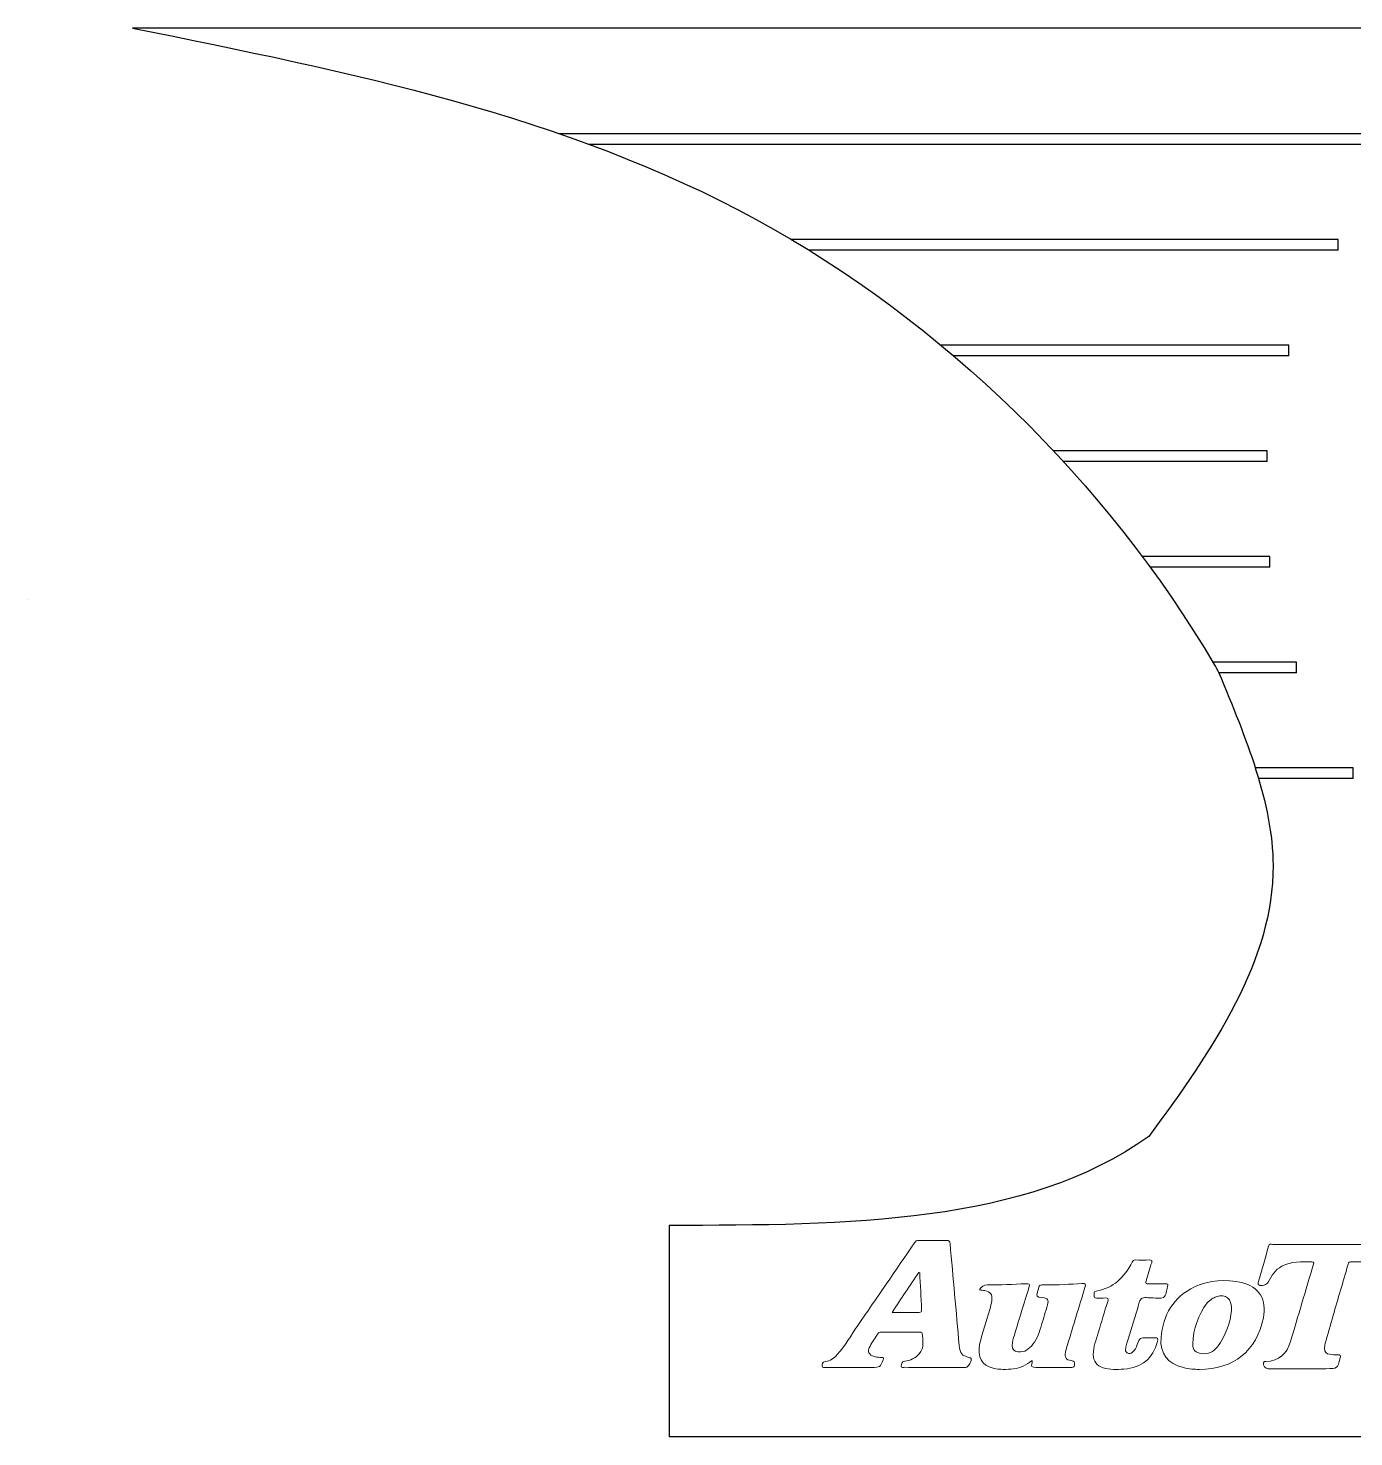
# Model space of a CAD drawing. Header units: inches. Extents: x -4 to 6.6, y 0 to 6.7.
# Drawn here: x -4.03 to 2.24, y 0 to 6.67 of the extents above; entities that cross this region are included whole.
import ezdxf

# ---------------------------------------------------------------- set-up
doc = ezdxf.new("R2010")
doc.units = ezdxf.units.IN
doc.header["$MEASUREMENT"] = 0
for name, color, linetype in [('Etching', 4, 'Continuous'), ('Layer 1', 7, 'Continuous'), ('Metal Shape', 5, 'Continuous'), ('Reference Lines', 7, 'Continuous')]:
    doc.layers.add(name, color=color, linetype=linetype)

msp = doc.modelspace()

# ---------------------------------------------------------------- linework, layer by layer
at = {"layer": 'Etching'}
for p, q in [((2.5945, 6.1659), (-1.519, 6.1659)), ((2.5945, 6.1159), (-1.3788, 6.1159)), ((2.1664, 5.6659), (-0.422, 5.6659)), ((2.1664, 5.6159), (-0.3395, 5.6159)), ((2.1664, 5.6159), (2.1664, 5.6659)), ((1.9321, 5.1659), (0.286, 5.1659)), ((1.9321, 5.1159), (1.9321, 5.1659)), ((1.9321, 5.1159), (0.3455, 5.1159)), ((1.8299, 4.6659), (0.8183, 4.6659)), ((1.8299, 4.6159), (0.8648, 4.6159)), ((1.8299, 4.6159), (1.8299, 4.6659)), ((1.8416, 4.1659), (1.2384, 4.1659)), ((1.8416, 4.1159), (1.8416, 4.1659)), ((1.8416, 4.1159), (1.2754, 4.1159)), ((1.9691, 3.6659), (1.5721, 3.6659)), ((1.9691, 3.6159), (1.6013, 3.6159)), ((1.9691, 3.6159), (1.9691, 3.6659)), ((2.2364, 3.1659), (1.7732, 3.1659)), ((2.2364, 3.1159), (2.2364, 3.1659)), ((2.2364, 3.1159), (1.7886, 3.1159))]:
    msp.add_line(p, q, dxfattribs=at)
at = {"layer": 'Layer 1', "lineweight": 0}
for points, knots in [([(0.2555, 0.3286), (0.3047, 0.3286), (0.354, 0.3285), (0.4032, 0.3286), (0.4144, 0.3287), (0.434, 0.3622), (0.4281, 0.3712), (0.427, 0.3729), (0.4241, 0.3737), (0.4219, 0.3743), (0.383, 0.3853), (0.3759, 0.3932), (0.3723, 0.4322), (0.3577, 0.5929), (0.3431, 0.7535), (0.3291, 0.9143), (0.328, 0.9266), (0.3242, 0.9298), (0.3124, 0.9297), (0.2688, 0.9291), (0.2251, 0.9291), (0.1815, 0.9297), (0.1713, 0.9299), (0.1659, 0.9257), (0.1605, 0.9178), (0.0712, 0.7873), (-0.018, 0.6566), (-0.108, 0.5264), (-0.1399, 0.4804), (-0.1674, 0.4312), (-0.205, 0.3892), (-0.2203, 0.3721), (-0.238, 0.3586), (-0.262, 0.3567), (-0.277, 0.3556), (-0.2759, 0.3427), (-0.276, 0.3344), (-0.2762, 0.3244), (-0.2655, 0.3288), (-0.2598, 0.3288), (-0.1868, 0.3285), (-0.1139, 0.3286), (-0.041, 0.3286), (-0.002, 0.3286), (-0.0023, 0.3287), (0.0123, 0.365), (0.0159, 0.3738), (0.0139, 0.3764), (0.0052, 0.3757), (-0.0062, 0.3749), (-0.0172, 0.3767), (-0.0281, 0.3796), (-0.0566, 0.387), (-0.0647, 0.4045), (-0.05, 0.4295), (-0.0383, 0.4494), (-0.0248, 0.4682), (-0.0125, 0.4876), (-0.0087, 0.4936), (-0.0039, 0.4955), (0.003, 0.4955), (0.0641, 0.4953), (0.1252, 0.4954), (0.1863, 0.4953), (0.1903, 0.4953), (0.1964, 0.4969), (0.1969, 0.4908), (0.1996, 0.4572), (0.2094, 0.4228), (0.1825, 0.3929), (0.164, 0.3723), (0.1419, 0.3602), (0.1147, 0.3578), (0.0994, 0.3564), (0.0985, 0.3434), (0.0979, 0.3349), (0.0971, 0.3232), (0.1094, 0.3291), (0.1153, 0.329), (0.162, 0.3283), (0.2088, 0.3286), (0.2555, 0.3286), (0.2555, 0.3286), (0.2555, 0.3286), (0.2555, 0.3286)], [0, 0, 0, 0, 1, 1, 1, 2, 2, 2, 3, 3, 3, 4, 4, 4, 5, 5, 5, 6, 6, 6, 7, 7, 7, 8, 8, 8, 9, 9, 9, 10, 10, 10, 11, 11, 11, 12, 12, 12, 13, 13, 13, 14, 14, 14, 15, 15, 15, 16, 16, 16, 17, 17, 17, 18, 18, 18, 19, 19, 19, 20, 20, 20, 21, 21, 21, 22, 22, 22, 23, 23, 23, 24, 24, 24, 25, 25, 25, 26, 26, 26, 27, 27, 27, 28, 28, 28, 28]), ([(0.2555, 0.3286), (0.2088, 0.3286), (0.162, 0.3283), (0.1153, 0.329), (0.1094, 0.3291), (0.0971, 0.3232), (0.0979, 0.3349), (0.0985, 0.3434), (0.0994, 0.3564), (0.1147, 0.3578), (0.1419, 0.3602), (0.164, 0.3723), (0.1825, 0.3929), (0.2094, 0.4228), (0.1996, 0.4572), (0.1969, 0.4908), (0.1964, 0.4969), (0.1903, 0.4953), (0.1863, 0.4953), (0.1252, 0.4954), (0.0641, 0.4953), (0.003, 0.4955), (-0.0039, 0.4955), (-0.0087, 0.4936), (-0.0125, 0.4876), (-0.0248, 0.4682), (-0.0383, 0.4494), (-0.05, 0.4295), (-0.0647, 0.4045), (-0.0566, 0.387), (-0.0281, 0.3796), (-0.0172, 0.3767), (-0.0062, 0.3749), (0.0052, 0.3757), (0.0139, 0.3764), (0.0159, 0.3738), (0.0123, 0.365), (-0.0023, 0.3287), (-0.002, 0.3286), (-0.041, 0.3286), (-0.1139, 0.3286), (-0.1868, 0.3285), (-0.2598, 0.3288), (-0.2655, 0.3288), (-0.2762, 0.3244), (-0.276, 0.3344), (-0.2759, 0.3427), (-0.277, 0.3556), (-0.262, 0.3567), (-0.238, 0.3586), (-0.2203, 0.3721), (-0.205, 0.3892), (-0.1674, 0.4312), (-0.1399, 0.4804), (-0.108, 0.5264), (-0.018, 0.6566), (0.0712, 0.7873), (0.1605, 0.9178), (0.1659, 0.9257), (0.1713, 0.9299), (0.1815, 0.9297), (0.2251, 0.9291), (0.2688, 0.9291), (0.3124, 0.9297), (0.3242, 0.9298), (0.328, 0.9266), (0.3291, 0.9143), (0.3431, 0.7535), (0.3577, 0.5929), (0.3723, 0.4322), (0.3759, 0.3932), (0.383, 0.3853), (0.4219, 0.3743), (0.4241, 0.3737), (0.427, 0.3729), (0.4281, 0.3712), (0.434, 0.3622), (0.4144, 0.3287), (0.4032, 0.3286), (0.354, 0.3285), (0.3047, 0.3286), (0.2555, 0.3286), (0.2555, 0.3286), (0.2555, 0.3286), (0.2555, 0.3286)], [0, 0, 0, 0, 1, 1, 1, 2, 2, 2, 3, 3, 3, 4, 4, 4, 5, 5, 5, 6, 6, 6, 7, 7, 7, 8, 8, 8, 9, 9, 9, 10, 10, 10, 11, 11, 11, 12, 12, 12, 13, 13, 13, 14, 14, 14, 15, 15, 15, 16, 16, 16, 17, 17, 17, 18, 18, 18, 19, 19, 19, 20, 20, 20, 21, 21, 21, 22, 22, 22, 23, 23, 23, 24, 24, 24, 25, 25, 25, 26, 26, 26, 27, 27, 27, 28, 28, 28, 28]), ([(1.9895, 0.3225), (2.0294, 0.3225), (2.0693, 0.3225), (2.1092, 0.3225), (2.1623, 0.3224), (2.1619, 0.3226), (2.175, 0.3734), (2.1783, 0.3864), (2.174, 0.3881), (2.1628, 0.388), (2.1504, 0.3878), (2.1379, 0.389), (2.1256, 0.3905), (2.1091, 0.3926), (2.0994, 0.4014), (2.101, 0.4192), (2.1017, 0.4266), (2.102, 0.4342), (2.104, 0.4413), (2.1164, 0.4856), (2.1292, 0.5299), (2.142, 0.5741), (2.165, 0.6536), (2.1882, 0.7331), (2.2116, 0.8125), (2.2135, 0.819), (2.2137, 0.828), (2.2247, 0.8276), (2.2471, 0.8267), (2.2696, 0.8297), (2.2919, 0.8255), (2.3084, 0.8224), (2.3158, 0.8128), (2.312, 0.7962), (2.3081, 0.7793), (2.3041, 0.7622), (2.2986, 0.7458), (2.2946, 0.7337), (2.2975, 0.7307), (2.3097, 0.7309), (2.3403, 0.7316), (2.3709, 0.7322), (2.4013, 0.7307), (2.4185, 0.7299), (2.4265, 0.7345), (2.4308, 0.7521), (2.4425, 0.7991), (2.456, 0.8458), (2.4698, 0.8923), (2.4741, 0.9067), (2.4729, 0.9112), (2.4563, 0.9111), (2.3422, 0.9104), (2.2282, 0.9107), (2.1141, 0.9107), (2.0281, 0.9107), (1.9421, 0.9108), (1.856, 0.9106), (1.8487, 0.9106), (1.8395, 0.9143), (1.8362, 0.9024), (1.8202, 0.8449), (1.8038, 0.7874), (1.7878, 0.7299), (1.7868, 0.7262), (1.7845, 0.7216), (1.7902, 0.7185), (1.8023, 0.7119), (1.8285, 0.7198), (1.8345, 0.7323), (1.8493, 0.7631), (1.8672, 0.7902), (1.8991, 0.8071), (1.9446, 0.8313), (1.9931, 0.8276), (2.0416, 0.8274), (2.0535, 0.8273), (2.0496, 0.8192), (2.0477, 0.8128), (2.0119, 0.6923), (1.9762, 0.5718), (1.9402, 0.4513), (1.9229, 0.3935), (1.8864, 0.3585), (1.8234, 0.3564), (1.8192, 0.3562), (1.8147, 0.3568), (1.813, 0.351), (1.809, 0.3376), (1.82, 0.3225), (1.8343, 0.3225), (1.8861, 0.3224), (1.9378, 0.3225), (1.9895, 0.3225), (1.9895, 0.3225), (1.9895, 0.3225), (1.9895, 0.3225)], [0, 0, 0, 0, 1, 1, 1, 2, 2, 2, 3, 3, 3, 4, 4, 4, 5, 5, 5, 6, 6, 6, 7, 7, 7, 8, 8, 8, 9, 9, 9, 10, 10, 10, 11, 11, 11, 12, 12, 12, 13, 13, 13, 14, 14, 14, 15, 15, 15, 16, 16, 16, 17, 17, 17, 18, 18, 18, 19, 19, 19, 20, 20, 20, 21, 21, 21, 22, 22, 22, 23, 23, 23, 24, 24, 24, 25, 25, 25, 26, 26, 26, 27, 27, 27, 28, 28, 28, 29, 29, 29, 30, 30, 30, 31, 31, 31, 32, 32, 32, 32]), ([(1.9895, 0.3225), (1.9378, 0.3225), (1.8861, 0.3224), (1.8343, 0.3225), (1.82, 0.3225), (1.809, 0.3376), (1.813, 0.351), (1.8147, 0.3568), (1.8192, 0.3562), (1.8234, 0.3564), (1.8864, 0.3585), (1.9229, 0.3935), (1.9402, 0.4513), (1.9762, 0.5718), (2.0119, 0.6923), (2.0477, 0.8128), (2.0496, 0.8192), (2.0535, 0.8273), (2.0416, 0.8274), (1.9931, 0.8276), (1.9446, 0.8313), (1.8991, 0.8071), (1.8672, 0.7902), (1.8493, 0.7631), (1.8345, 0.7323), (1.8285, 0.7198), (1.8023, 0.7119), (1.7902, 0.7185), (1.7845, 0.7216), (1.7868, 0.7262), (1.7878, 0.7299), (1.8038, 0.7874), (1.8202, 0.8449), (1.8362, 0.9024), (1.8395, 0.9143), (1.8487, 0.9106), (1.856, 0.9106), (1.9421, 0.9108), (2.0281, 0.9107), (2.1141, 0.9107), (2.2282, 0.9107), (2.3422, 0.9104), (2.4563, 0.9111), (2.4729, 0.9112), (2.4741, 0.9067), (2.4698, 0.8923), (2.456, 0.8458), (2.4425, 0.7991), (2.4308, 0.7521), (2.4265, 0.7345), (2.4185, 0.7299), (2.4013, 0.7307), (2.3709, 0.7322), (2.3403, 0.7316), (2.3097, 0.7309), (2.2975, 0.7307), (2.2946, 0.7337), (2.2986, 0.7458), (2.3041, 0.7622), (2.3081, 0.7793), (2.312, 0.7962), (2.3158, 0.8128), (2.3084, 0.8224), (2.2919, 0.8255), (2.2696, 0.8297), (2.2471, 0.8267), (2.2247, 0.8276), (2.2137, 0.828), (2.2135, 0.819), (2.2116, 0.8125), (2.1882, 0.7331), (2.165, 0.6536), (2.142, 0.5741), (2.1292, 0.5299), (2.1164, 0.4856), (2.104, 0.4413), (2.102, 0.4342), (2.1017, 0.4266), (2.101, 0.4192), (2.0994, 0.4014), (2.1091, 0.3926), (2.1256, 0.3905), (2.1379, 0.389), (2.1504, 0.3878), (2.1628, 0.388), (2.174, 0.3881), (2.1783, 0.3864), (2.175, 0.3734), (2.1619, 0.3226), (2.1623, 0.3224), (2.1092, 0.3225), (2.0693, 0.3225), (2.0294, 0.3225), (1.9895, 0.3225), (1.9895, 0.3225), (1.9895, 0.3225), (1.9895, 0.3225)], [0, 0, 0, 0, 1, 1, 1, 2, 2, 2, 3, 3, 3, 4, 4, 4, 5, 5, 5, 6, 6, 6, 7, 7, 7, 8, 8, 8, 9, 9, 9, 10, 10, 10, 11, 11, 11, 12, 12, 12, 13, 13, 13, 14, 14, 14, 15, 15, 15, 16, 16, 16, 17, 17, 17, 18, 18, 18, 19, 19, 19, 20, 20, 20, 21, 21, 21, 22, 22, 22, 23, 23, 23, 24, 24, 24, 25, 25, 25, 26, 26, 26, 27, 27, 27, 28, 28, 28, 29, 29, 29, 30, 30, 30, 31, 31, 31, 32, 32, 32, 32]), ([(1.29, 0.6577), (1.3041, 0.6577), (1.3261, 0.6514), (1.3392, 0.6594), (1.3535, 0.6682), (1.3518, 0.6929), (1.3576, 0.7105), (1.3578, 0.7111), (1.3578, 0.7118), (1.3581, 0.7123), (1.3626, 0.7219), (1.3583, 0.7239), (1.3493, 0.7238), (1.3225, 0.7235), (1.2957, 0.7242), (1.2689, 0.7235), (1.2566, 0.7231), (1.2537, 0.7264), (1.2574, 0.7383), (1.2664, 0.7667), (1.2741, 0.7956), (1.2832, 0.824), (1.2868, 0.835), (1.2832, 0.837), (1.2734, 0.8369), (1.2509, 0.8365), (1.2285, 0.8366), (1.206, 0.8369), (1.1981, 0.837), (1.1943, 0.8337), (1.1906, 0.8266), (1.1544, 0.7555), (1.1029, 0.7029), (1.0201, 0.6898), (1.006, 0.6876), (1.0118, 0.6769), (1.011, 0.6693), (1.0103, 0.6617), (1.0126, 0.6563), (1.0224, 0.6567), (1.0361, 0.6573), (1.0498, 0.6562), (1.0635, 0.657), (1.0774, 0.6578), (1.0789, 0.6531), (1.075, 0.6407), (1.0595, 0.5914), (1.0447, 0.5419), (1.0303, 0.4923), (1.0204, 0.4584), (1.0064, 0.4253), (1.0069, 0.389), (1.0075, 0.3561), (1.0218, 0.3369), (1.0532, 0.3269), (1.0854, 0.3166), (1.1186, 0.3182), (1.1515, 0.3205), (1.237, 0.3266), (1.2889, 0.3705), (1.3102, 0.4516), (1.3138, 0.4651), (1.3115, 0.4699), (1.2972, 0.4689), (1.2854, 0.4681), (1.2735, 0.4687), (1.2617, 0.4687), (1.2267, 0.4687), (1.2267, 0.4688), (1.2147, 0.4366), (1.2097, 0.423), (1.2046, 0.4095), (1.1927, 0.4003), (1.1849, 0.3943), (1.1758, 0.3916), (1.1666, 0.3971), (1.1582, 0.4021), (1.159, 0.4109), (1.1602, 0.4189), (1.1613, 0.4269), (1.1633, 0.4348), (1.1657, 0.4425), (1.1823, 0.4966), (1.1991, 0.5507), (1.216, 0.6048), (1.2212, 0.6214), (1.2225, 0.6426), (1.2336, 0.653), (1.2461, 0.6645), (1.2683, 0.6549), (1.29, 0.6577), (1.29, 0.6577), (1.29, 0.6577), (1.29, 0.6577)], [0, 0, 0, 0, 1, 1, 1, 2, 2, 2, 3, 3, 3, 4, 4, 4, 5, 5, 5, 6, 6, 6, 7, 7, 7, 8, 8, 8, 9, 9, 9, 10, 10, 10, 11, 11, 11, 12, 12, 12, 13, 13, 13, 14, 14, 14, 15, 15, 15, 16, 16, 16, 17, 17, 17, 18, 18, 18, 19, 19, 19, 20, 20, 20, 21, 21, 21, 22, 22, 22, 23, 23, 23, 24, 24, 24, 25, 25, 25, 26, 26, 26, 27, 27, 27, 28, 28, 28, 29, 29, 29, 30, 30, 30, 31, 31, 31, 31]), ([(1.29, 0.6577), (1.2683, 0.6549), (1.2461, 0.6645), (1.2336, 0.653), (1.2225, 0.6426), (1.2212, 0.6214), (1.216, 0.6048), (1.1991, 0.5507), (1.1823, 0.4966), (1.1657, 0.4425), (1.1633, 0.4348), (1.1613, 0.4269), (1.1602, 0.4189), (1.159, 0.4109), (1.1582, 0.4021), (1.1666, 0.3971), (1.1758, 0.3916), (1.1849, 0.3943), (1.1927, 0.4003), (1.2046, 0.4095), (1.2097, 0.423), (1.2147, 0.4366), (1.2267, 0.4688), (1.2267, 0.4687), (1.2617, 0.4687), (1.2735, 0.4687), (1.2854, 0.4681), (1.2972, 0.4689), (1.3115, 0.4699), (1.3138, 0.4651), (1.3102, 0.4516), (1.2889, 0.3705), (1.237, 0.3266), (1.1515, 0.3205), (1.1186, 0.3182), (1.0854, 0.3166), (1.0532, 0.3269), (1.0218, 0.3369), (1.0075, 0.3561), (1.0069, 0.389), (1.0064, 0.4253), (1.0204, 0.4584), (1.0303, 0.4923), (1.0447, 0.5419), (1.0595, 0.5914), (1.075, 0.6407), (1.0789, 0.6531), (1.0774, 0.6578), (1.0635, 0.657), (1.0498, 0.6562), (1.0361, 0.6573), (1.0224, 0.6567), (1.0126, 0.6563), (1.0103, 0.6617), (1.011, 0.6693), (1.0118, 0.6769), (1.006, 0.6876), (1.0201, 0.6898), (1.1029, 0.7029), (1.1544, 0.7555), (1.1906, 0.8266), (1.1943, 0.8337), (1.1981, 0.837), (1.206, 0.8369), (1.2285, 0.8366), (1.2509, 0.8365), (1.2734, 0.8369), (1.2832, 0.837), (1.2868, 0.835), (1.2832, 0.824), (1.2741, 0.7956), (1.2664, 0.7667), (1.2574, 0.7383), (1.2537, 0.7264), (1.2566, 0.7231), (1.2689, 0.7235), (1.2957, 0.7242), (1.3225, 0.7235), (1.3493, 0.7238), (1.3583, 0.7239), (1.3626, 0.7219), (1.3581, 0.7123), (1.3578, 0.7118), (1.3578, 0.7111), (1.3576, 0.7105), (1.3518, 0.6929), (1.3535, 0.6682), (1.3392, 0.6594), (1.3261, 0.6514), (1.3041, 0.6577), (1.29, 0.6577), (1.29, 0.6577), (1.29, 0.6577), (1.29, 0.6577)], [0, 0, 0, 0, 1, 1, 1, 2, 2, 2, 3, 3, 3, 4, 4, 4, 5, 5, 5, 6, 6, 6, 7, 7, 7, 8, 8, 8, 9, 9, 9, 10, 10, 10, 11, 11, 11, 12, 12, 12, 13, 13, 13, 14, 14, 14, 15, 15, 15, 16, 16, 16, 17, 17, 17, 18, 18, 18, 19, 19, 19, 20, 20, 20, 21, 21, 21, 22, 22, 22, 23, 23, 23, 24, 24, 24, 25, 25, 25, 26, 26, 26, 27, 27, 27, 28, 28, 28, 29, 29, 29, 30, 30, 30, 31, 31, 31, 31]), ([(0.1854, 0.7768), (0.184, 0.7773), (0.1825, 0.7778), (0.1811, 0.7783), (0.1396, 0.716), (0.0982, 0.6538), (0.0551, 0.589), (0.1003, 0.589), (0.1414, 0.5892), (0.1824, 0.5888), (0.191, 0.5888), (0.1949, 0.591), (0.1944, 0.6003), (0.1912, 0.6591), (0.1884, 0.718), (0.1854, 0.7768), (0.1854, 0.7768), (0.1854, 0.7768), (0.1854, 0.7768)], [0, 0, 0, 0, 1, 1, 1, 2, 2, 2, 3, 3, 3, 4, 4, 4, 5, 5, 5, 6, 6, 6, 6]), ([(0.1854, 0.7768), (0.1884, 0.718), (0.1912, 0.6591), (0.1944, 0.6003), (0.1949, 0.591), (0.191, 0.5888), (0.1824, 0.5888), (0.1414, 0.5892), (0.1003, 0.589), (0.0551, 0.589), (0.0982, 0.6538), (0.1396, 0.716), (0.1811, 0.7783), (0.1825, 0.7778), (0.184, 0.7773), (0.1854, 0.7768), (0.1854, 0.7768), (0.1854, 0.7768), (0.1854, 0.7768)], [0, 0, 0, 0, 1, 1, 1, 2, 2, 2, 3, 3, 3, 4, 4, 4, 5, 5, 5, 6, 6, 6, 6]), ([(1.5071, 0.3193), (1.6718, 0.3186), (1.7807, 0.4074), (1.8116, 0.5627), (1.8287, 0.6482), (1.7915, 0.7113), (1.7095, 0.7298), (1.6335, 0.747), (1.5577, 0.7416), (1.4863, 0.7093), (1.3841, 0.6629), (1.338, 0.5761), (1.3275, 0.4693), (1.32, 0.3939), (1.3596, 0.3448), (1.4336, 0.3276), (1.4599, 0.3215), (1.4864, 0.3185), (1.5071, 0.3193), (1.5071, 0.3193), (1.5071, 0.3193), (1.5071, 0.3193)], [0, 0, 0, 0, 1, 1, 1, 2, 2, 2, 3, 3, 3, 4, 4, 4, 5, 5, 5, 6, 6, 6, 7, 7, 7, 7]), ([(1.5071, 0.3193), (1.4864, 0.3185), (1.4599, 0.3215), (1.4336, 0.3276), (1.3596, 0.3448), (1.32, 0.3939), (1.3275, 0.4693), (1.338, 0.5761), (1.3841, 0.6629), (1.4863, 0.7093), (1.5577, 0.7416), (1.6335, 0.747), (1.7095, 0.7298), (1.7915, 0.7113), (1.8287, 0.6482), (1.8116, 0.5627), (1.7807, 0.4074), (1.6718, 0.3186), (1.5071, 0.3193), (1.5071, 0.3193), (1.5071, 0.3193), (1.5071, 0.3193)], [0, 0, 0, 0, 1, 1, 1, 2, 2, 2, 3, 3, 3, 4, 4, 4, 5, 5, 5, 6, 6, 6, 7, 7, 7, 7]), ([(0.7171, 0.3614), (0.7171, 0.3554), (0.7178, 0.3527), (0.717, 0.3507), (0.7092, 0.3321), (0.7162, 0.3278), (0.7349, 0.3282), (0.7897, 0.3293), (0.8446, 0.3285), (0.8995, 0.3287), (0.9075, 0.3287), (0.9177, 0.3255), (0.918, 0.34), (0.9182, 0.3518), (0.9175, 0.3594), (0.9021, 0.361), (0.878, 0.3635), (0.8702, 0.3761), (0.875, 0.3999), (0.8775, 0.4121), (0.8811, 0.4241), (0.8847, 0.436), (0.9121, 0.5265), (0.9394, 0.617), (0.9675, 0.7073), (0.9725, 0.7232), (0.969, 0.7258), (0.9532, 0.725), (0.8966, 0.722), (0.84, 0.7187), (0.7832, 0.7192), (0.7451, 0.7195), (0.7548, 0.7215), (0.7447, 0.6902), (0.7358, 0.6625), (0.7368, 0.6622), (0.7653, 0.6594), (0.7915, 0.6568), (0.7972, 0.6491), (0.7901, 0.6241), (0.7811, 0.5923), (0.7713, 0.5608), (0.7619, 0.5292), (0.7523, 0.4969), (0.7421, 0.4648), (0.721, 0.4377), (0.7034, 0.415), (0.682, 0.3991), (0.6512, 0.4021), (0.6317, 0.404), (0.6235, 0.413), (0.6235, 0.4325), (0.6235, 0.4495), (0.6285, 0.4657), (0.6333, 0.4818), (0.6561, 0.5568), (0.6786, 0.6319), (0.7024, 0.7067), (0.7076, 0.7233), (0.7026, 0.7252), (0.6879, 0.7245), (0.6275, 0.7216), (0.5671, 0.7172), (0.5067, 0.7198), (0.487, 0.7206), (0.4777, 0.7103), (0.4675, 0.6955), (0.477, 0.6942), (0.4849, 0.6935), (0.4925, 0.6918), (0.5206, 0.6858), (0.5295, 0.6744), (0.5263, 0.6458), (0.5246, 0.6311), (0.5208, 0.6165), (0.5168, 0.6022), (0.5015, 0.547), (0.4809, 0.4933), (0.4689, 0.4373), (0.4564, 0.3786), (0.4802, 0.3377), (0.5328, 0.3249), (0.5646, 0.3171), (0.5971, 0.3179), (0.6294, 0.3215), (0.6617, 0.3251), (0.6898, 0.3395), (0.7171, 0.3614), (0.7171, 0.3614), (0.7171, 0.3614), (0.7171, 0.3614)], [0, 0, 0, 0, 1, 1, 1, 2, 2, 2, 3, 3, 3, 4, 4, 4, 5, 5, 5, 6, 6, 6, 7, 7, 7, 8, 8, 8, 9, 9, 9, 10, 10, 10, 11, 11, 11, 12, 12, 12, 13, 13, 13, 14, 14, 14, 15, 15, 15, 16, 16, 16, 17, 17, 17, 18, 18, 18, 19, 19, 19, 20, 20, 20, 21, 21, 21, 22, 22, 22, 23, 23, 23, 24, 24, 24, 25, 25, 25, 26, 26, 26, 27, 27, 27, 28, 28, 28, 29, 29, 29, 30, 30, 30, 30]), ([(0.7171, 0.3614), (0.6898, 0.3395), (0.6617, 0.3251), (0.6294, 0.3215), (0.5971, 0.3179), (0.5646, 0.3171), (0.5328, 0.3249), (0.4802, 0.3377), (0.4564, 0.3786), (0.4689, 0.4373), (0.4809, 0.4933), (0.5015, 0.547), (0.5168, 0.6022), (0.5208, 0.6165), (0.5246, 0.6311), (0.5263, 0.6458), (0.5295, 0.6744), (0.5206, 0.6858), (0.4925, 0.6918), (0.4849, 0.6935), (0.477, 0.6942), (0.4675, 0.6955), (0.4777, 0.7103), (0.487, 0.7206), (0.5067, 0.7198), (0.5671, 0.7172), (0.6275, 0.7216), (0.6879, 0.7245), (0.7026, 0.7252), (0.7076, 0.7233), (0.7024, 0.7067), (0.6786, 0.6319), (0.6561, 0.5568), (0.6333, 0.4818), (0.6285, 0.4657), (0.6235, 0.4495), (0.6235, 0.4325), (0.6235, 0.413), (0.6317, 0.404), (0.6512, 0.4021), (0.682, 0.3991), (0.7034, 0.415), (0.721, 0.4377), (0.7421, 0.4648), (0.7523, 0.4969), (0.7619, 0.5292), (0.7713, 0.5608), (0.7811, 0.5923), (0.7901, 0.6241), (0.7972, 0.6491), (0.7915, 0.6568), (0.7653, 0.6594), (0.7368, 0.6622), (0.7358, 0.6625), (0.7447, 0.6902), (0.7548, 0.7215), (0.7451, 0.7195), (0.7832, 0.7192), (0.84, 0.7187), (0.8966, 0.722), (0.9532, 0.725), (0.969, 0.7258), (0.9725, 0.7232), (0.9675, 0.7073), (0.9394, 0.617), (0.9121, 0.5265), (0.8847, 0.436), (0.8811, 0.4241), (0.8775, 0.4121), (0.875, 0.3999), (0.8702, 0.3761), (0.878, 0.3635), (0.9021, 0.361), (0.9175, 0.3594), (0.9182, 0.3518), (0.918, 0.34), (0.9177, 0.3255), (0.9075, 0.3287), (0.8995, 0.3287), (0.8446, 0.3285), (0.7897, 0.3293), (0.7349, 0.3282), (0.7162, 0.3278), (0.7092, 0.3321), (0.717, 0.3507), (0.7178, 0.3527), (0.7171, 0.3554), (0.7171, 0.3614), (0.7171, 0.3614), (0.7171, 0.3614), (0.7171, 0.3614)], [0, 0, 0, 0, 1, 1, 1, 2, 2, 2, 3, 3, 3, 4, 4, 4, 5, 5, 5, 6, 6, 6, 7, 7, 7, 8, 8, 8, 9, 9, 9, 10, 10, 10, 11, 11, 11, 12, 12, 12, 13, 13, 13, 14, 14, 14, 15, 15, 15, 16, 16, 16, 17, 17, 17, 18, 18, 18, 19, 19, 19, 20, 20, 20, 21, 21, 21, 22, 22, 22, 23, 23, 23, 24, 24, 24, 25, 25, 25, 26, 26, 26, 27, 27, 27, 28, 28, 28, 29, 29, 29, 30, 30, 30, 30]), ([(1.6615, 0.5984), (1.6618, 0.6578), (1.6346, 0.6777), (1.5885, 0.6623), (1.5815, 0.66), (1.5745, 0.6567), (1.5685, 0.6525), (1.5604, 0.6469), (1.5517, 0.641), (1.5458, 0.6334), (1.5019, 0.5762), (1.4809, 0.5105), (1.4773, 0.4393), (1.4759, 0.4117), (1.4915, 0.3974), (1.5189, 0.3938), (1.5506, 0.3897), (1.5758, 0.4019), (1.594, 0.4262), (1.6345, 0.4804), (1.6551, 0.5424), (1.6615, 0.5984), (1.6615, 0.5984), (1.6615, 0.5984), (1.6615, 0.5984)], [0, 0, 0, 0, 1, 1, 1, 2, 2, 2, 3, 3, 3, 4, 4, 4, 5, 5, 5, 6, 6, 6, 7, 7, 7, 8, 8, 8, 8]), ([(1.6615, 0.5984), (1.6551, 0.5424), (1.6345, 0.4804), (1.594, 0.4262), (1.5758, 0.4019), (1.5506, 0.3897), (1.5189, 0.3938), (1.4915, 0.3974), (1.4759, 0.4117), (1.4773, 0.4393), (1.4809, 0.5105), (1.5019, 0.5762), (1.5458, 0.6334), (1.5517, 0.641), (1.5604, 0.6469), (1.5685, 0.6525), (1.5745, 0.6567), (1.5815, 0.66), (1.5885, 0.6623), (1.6346, 0.6777), (1.6618, 0.6578), (1.6615, 0.5984), (1.6615, 0.5984), (1.6615, 0.5984), (1.6615, 0.5984)], [0, 0, 0, 0, 1, 1, 1, 2, 2, 2, 3, 3, 3, 4, 4, 4, 5, 5, 5, 6, 6, 6, 7, 7, 7, 8, 8, 8, 8])]:
    msp.add_open_spline(points, degree=3, knots=knots, dxfattribs=at)
at = {"layer": 'Metal Shape'}
for p, q in [((3.4601, 6.6659), (-3.5399, 6.6659)), ((-1, 1), (-1, 0)), ((6.5953, 0), (-1, 0))]:
    msp.add_line(p, q, dxfattribs=at)
for points, knots in [([(-3.5399, 6.6659), (-2.5171, 6.4604), (-0.4928, 6.0535), (1.0839, 4.5059), (1.5939, 3.6287), (1.6013, 3.6159)], [0, 0, 0, 0, 3.086687, 6.109484, 6.154206, 6.154206, 6.154206, 6.154206]), ([(1.6013, 3.6159), (1.7286, 3.308), (2.0471, 2.5379), (1.5785, 1.8385), (1.2692, 1.4212)], [0, 0, 0, 0, 0.947718, 2.370302, 2.370302, 2.370302, 2.370302])]:
    msp.add_open_spline(points, degree=3, knots=knots, dxfattribs=at)
msp.add_open_spline([(1.2692, 1.4212), (0.684, 1.0035), (-0.158, 1.0018), (-1, 1)], degree=3, dxfattribs=at)
at = {"layer": 'Reference Lines'}
msp.add_line((-4.034, 3.9637), (-4.034, 3.9637), dxfattribs=at)

doc.saveas('drawing.dxf')
